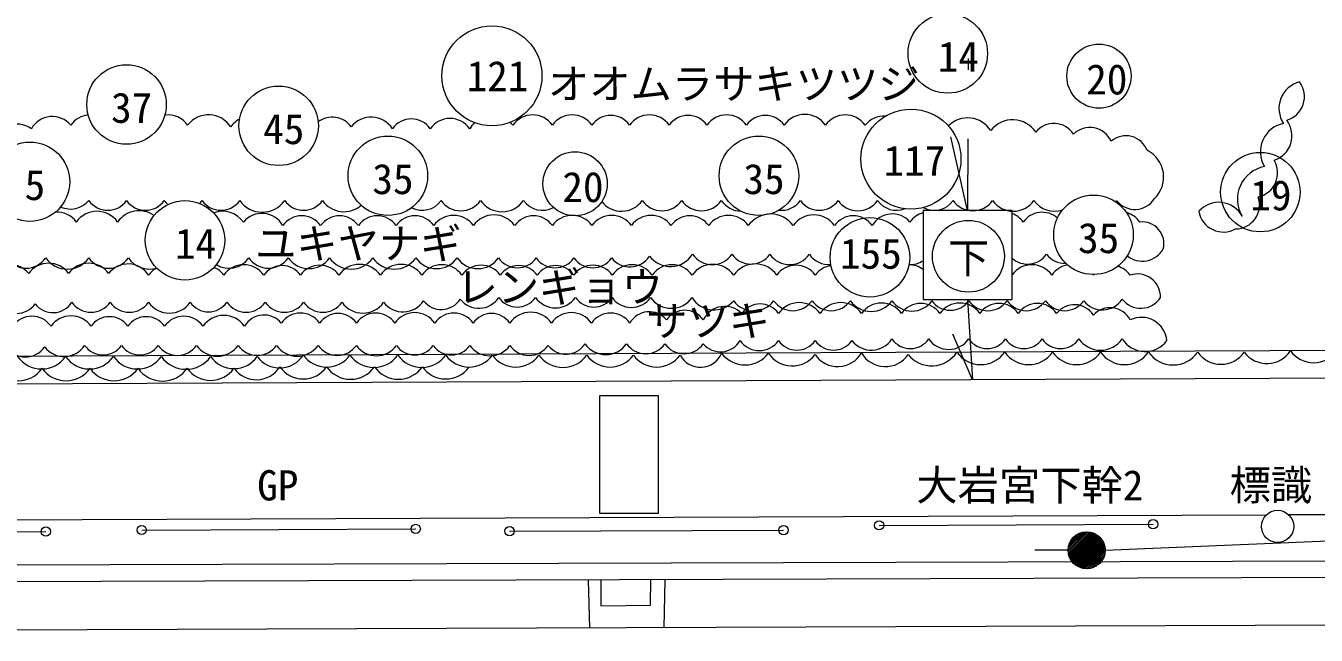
# Model space of a CAD drawing. Units: millimetres, scale not verified. Extents: x 0 to 420500, y 0 to 297000.
# Drawn here: x 73526 to 87585, y 37821 to 44468 of the extents above; entities that cross this region are included whole.
import ezdxf
from ezdxf.enums import TextEntityAlignment as Align

# ---------------------------------------------------------------- set-up
doc = ezdxf.new("R2010")
doc.units = ezdxf.units.MM
doc.header["$LTSCALE"] = 500
doc.linetypes.add('DASHED', pattern=[7.5, 6, -1.5])
doc.linetypes.add('DASHED_DOUBLE_DOTTED', pattern=[11, 6, -1.5, 0.25, -1.5, 0.25, -1.5])
for name, color, linetype, lineweight in [('0-1公園内現況', 7, 'Continuous', 13), ('0-4樹木', 3, 'Continuous', 13), ('0-5樹木番号(名称)', 3, 'Continuous', 13), ('0-C系統図(下水)', 5, 'DASHED_DOUBLE_DOTTED', 13), ('0-E公園外(道路など)', 7, 'Continuous', 13)]:
    doc.layers.add(name, color=color, linetype=linetype, lineweight=lineweight)
doc.styles.add('ＭＳ ゴシック', font='')
doc.styles.get('ＭＳ ゴシック').set_extended_font_data('MS Gothic')

msp = doc.modelspace()

# ---------------------------------------------------------------- linework, layer by layer
at = {"layer": '0-1公園内現況'}
for p, q in [((173703, 41306.1), (70352.2, 40846.6)), ((179139.7, 41030.2), (49838.8, 40455.5))]:
    msp.add_line(p, q, dxfattribs=at)
msp.add_lwpolyline([(84272.5, 42452.2), (83302.4, 42452.2), (83302.4, 41482.1), (84272.5, 41482.1)], close=True, dxfattribs=at)
msp.add_circle((83795.7, 41953.6), 391.6, dxfattribs=at)
for centre, radius, start, end in [((87047.5, 41089.4), 305.4, 216.40362, 327.26399), ((87558.2, 41102), 309.8, 215, 325), ((73697.6, 41043.1), 318.6, 215, 325), ((74219.7, 41043.1), 318.6, 215, 325), ((74741.7, 41043.1), 318.6, 215, 325), ((75271, 41048.2), 327.5, 215, 325), ((75793.1, 41038.1), 309.8, 215, 325), ((76292.6, 41041.6), 305.4, 216.40362, 327.26399), ((76803.3, 41054.1), 309.8, 215, 325), ((77318.1, 41059.2), 318.6, 215, 325), ((77840.1, 41059.2), 318.6, 215, 325), ((78354.9, 41054.1), 309.8, 215, 325), ((78862.5, 41054.1), 309.8, 215, 325), ((79377.3, 41059.2), 318.6, 215, 325), ((79892.1, 41054.1), 309.8, 215, 325), ((80399.6, 41054.1), 309.8, 215, 325), ((80875.9, 40995), 252.1, 208.06161, 336.48385), ((81361.3, 41086.7), 318.8, 217.09958, 323.40981), ((81876.1, 41067.2), 309.9, 213.36375, 323.36375), ((82371.5, 41046.4), 296.3, 213.63379, 330.67499), ((82890.8, 41050.9), 300.8, 209.8416, 325.89176), ((83395.3, 41085.5), 326.4, 218.50766, 327.1017), ((83930.4, 41090.9), 318.6, 215, 325), ((84452.5, 41090.9), 318.6, 215, 325), ((84974.5, 41090.9), 318.6, 215, 325), ((85496.6, 41090.9), 318.6, 215, 325), ((86025.9, 41096), 327.5, 215, 325), ((86547.9, 41085.9), 309.8, 215, 325), ((73443.1, 40914.4), 318.6, 215, 325), ((73965.1, 40914.4), 318.6, 215, 325), ((74487.2, 40914.4), 318.6, 215, 325), ((75016.5, 40919.5), 327.5, 215, 325), ((75538.5, 40909.3), 309.8, 215, 325), ((76038.1, 40912.8), 305.4, 216.40362, 327.26399), ((76548.7, 40925.4), 309.8, 215, 325), ((77063.5, 40930.5), 318.6, 215, 325), ((77585.6, 40930.5), 318.6, 215, 325), ((78102, 40928.4), 312.9, 215.2899, 323.9544)]:
    msp.add_arc(centre, radius, start, end, dxfattribs=at)
at = {"layer": '0-4樹木'}
for centre, radius in [((83570.7, 44165.6), 433.2), ((78604.4, 43922.3), 544.9), ((85218.2, 43918.6), 349.8), ((74623.5, 43608.9), 433.2), ((76280.7, 43377.1), 433.2), ((83169.9, 43014), 544.9), ((73570.4, 42766.8), 433.2), ((77470.5, 42831.9), 433.2), ((81513.3, 42831.9), 433.2), ((79510.3, 42744.6), 349.8), ((86976.2, 42653.6), 433.2), ((85158.7, 42188.1), 433.2), ((75259.8, 42127.6), 433.2), ((82722.8, 41942.1), 433.2)]:
    msp.add_circle(centre, radius, dxfattribs=at)
for centre, radius, start, end in [((87475.5, 43567.1), 296.1, 103.95383, 213.95383), ((87188.2, 43694.3), 268.9, 286.55756, 36.55756), ((73815, 43213.5), 264, 40.19192, 150.19192), ((74231.9, 43233), 262.9, 95.72423, 145), ((75073.7, 43233), 262.9, 35, 97.12127), ((75517.1, 43209.6), 287, 32.61504, 142.61504), ((75993.8, 43199.8), 286.8, 119.24961, 145), ((76864.9, 43220.3), 250.9, 35, 127.6129), ((77288.8, 43196.8), 275.1, 32.51185, 142.51185), ((77726.3, 43200.8), 250.9, 35, 145), ((78147.2, 43193.9), 262.9, 35, 145), ((79047.7, 43233), 262.9, 35, 145), ((79478.4, 43233), 262.9, 35, 145), ((79899.3, 43239.9), 250.9, 35, 145), ((80320.2, 43233), 262.9, 35, 145), ((80741.1, 43239.9), 250.9, 35, 145), ((81161.9, 43233), 262.9, 35, 145), ((81582.8, 43239.9), 250.9, 35, 145), ((82013.5, 43226.2), 274.8, 35, 145), ((82454, 43233), 262.9, 35, 145), ((82880.7, 43206.6), 275.9, 87.80657, 140.03267), ((83788.1, 43163.6), 299, 32.71033, 134.80289), ((73425.4, 43115.6), 279.7, 54.97521, 164.97521), ((78611.1, 43199.8), 287.8, 132.75686, 149.76133), ((78611.1, 43199.8), 287.8, 39.76133, 48.31433), ((84277.5, 43144), 299, 32.71033, 142.71033), ((84727.8, 43151.8), 251.2, 32.2748, 142.2748), ((85118.3, 43102.9), 255.4, 24.22053, 134.22053), ((87290, 43093.6), 314, 101.02801, 211.02801), ((87042.7, 43267.7), 278.9, 287.24757, 37.24757), ((85512.8, 43021.7), 246.3, 20.96967, 130.96967), ((85597, 42818.3), 326, 313.43083, 63.43083), ((87088, 42576.5), 361.5, 100.68602, 210.68602), ((86898.2, 42862.1), 266.5, 281.49254, 31.49254), ((86707.4, 42512.2), 259.5, 269.99554, 19.99554), ((74010.7, 42732.3), 264, 246.2055, 319.80769), ((74417.9, 42705.9), 250.9, 215, 325), ((74829, 42705.9), 250.9, 215, 325), ((75240.1, 42705.9), 250.9, 215, 228.31118), ((75240.1, 42705.9), 250.9, 315.5789, 325), ((75651.2, 42705.9), 250.9, 215, 325), ((76101.5, 42733.3), 298.7, 215, 325), ((76551.7, 42705.9), 250.9, 215, 325), ((76992.2, 42726.5), 286.8, 215, 311.02729), ((77843.8, 42705.9), 250.9, 242.46224, 325), ((78264.7, 42712.8), 262.9, 215, 325), ((78714.9, 42726.5), 286.8, 215, 325), ((79155.4, 42705.9), 250.9, 215, 298.5732), ((80016.7, 42719.6), 274.8, 218.1843, 325), ((80457.2, 42712.8), 262.9, 215, 325), ((80887.9, 42712.8), 262.9, 215, 325), ((81328.3, 42719.6), 274.8, 215, 267.96026), ((81759, 42705.9), 250.9, 263.31104, 325), ((82170.1, 42705.9), 250.9, 215, 325), ((82591, 42712.8), 262.9, 215, 325), ((83011.9, 42705.9), 250.9, 215, 291.8249), ((83423, 42705.9), 250.9, 241.40285, 325), ((83843.9, 42712.8), 262.9, 215, 325), ((84284.4, 42719.6), 274.8, 215, 325), ((84734.6, 42719.6), 274.8, 215, 288.18275), ((85184.9, 42719.6), 274.8, 321.37879, 325), ((85608.7, 42715.7), 251.2, 217.72517, 327.72517), ((86523.7, 42253.5), 288.8, 28.66262, 138.66262), ((73869.8, 42183.2), 250.9, 35, 95.30994), ((74300.5, 42169.5), 274.8, 35, 145), ((74760.5, 42162.7), 286.8, 55.61503, 145), ((75670.8, 42169.5), 274.8, 35, 110.78473), ((76097.6, 42156.8), 264, 29.80774, 139.80774), ((76532.2, 42144.1), 250.9, 35, 145), ((76943.3, 42144.1), 250.9, 35, 145), ((77354.4, 42144.1), 250.9, 35, 145), ((77765.5, 42144.1), 250.9, 35, 145), ((78186.3, 42137.3), 262.9, 35, 145), ((78626.8, 42130.4), 274.8, 35, 145), ((79057.5, 42144.1), 250.9, 35, 145), ((79478.4, 42137.3), 262.9, 35, 145), ((79909.1, 42137.3), 262.9, 35, 145), ((80339.7, 42137.3), 262.9, 35, 145), ((80760.6, 42144.1), 250.9, 35, 145), ((81181.5, 42137.3), 262.9, 35, 145), ((81641.6, 42116.7), 298.7, 35, 145), ((82111.4, 42130.4), 274.8, 35, 145), ((82542.1, 42144.1), 250.9, 35, 145), ((82966.9, 42163.7), 252.1, 40.43806, 150.43806), ((83364.3, 42183.2), 250.9, 104.2781, 145), ((84186.5, 42183.2), 250.9, 35, 69.95134), ((84597.6, 42183.2), 250.9, 47.99699, 145), ((85449.1, 42176.4), 262.9, 35, 74.82689), ((85689, 42091.3), 237.1, 345.92697, 95.92697), ((86574.2, 42488.7), 271, 189.45003, 299.45003), ((73527.2, 42086.6), 262.9, 215, 325), ((73977.4, 42100.3), 286.8, 215, 325), ((74427.7, 42086.6), 262.9, 215, 325), ((74878, 42100.3), 286.8, 215, 284.88086), ((75739.3, 42086.6), 262.9, 238.56215, 325), ((76170, 42086.6), 262.9, 215, 325), ((76610.5, 42093.5), 274.8, 215, 325), ((77070.5, 42100.3), 286.8, 215, 325), ((77540.3, 42100.3), 286.8, 215, 325), ((78000.4, 42093.5), 274.8, 215, 325), ((78450.6, 42093.5), 274.8, 215, 325), ((78881.3, 42079.8), 250.9, 215, 325), ((79292.4, 42079.8), 250.9, 215, 325), ((79703.5, 42079.8), 250.9, 215, 325), ((80107.8, 42089.5), 251.2, 217.7252, 327.7252), ((80548.2, 42129.7), 287, 217.38496, 327.38496), ((81005.3, 42125.7), 262.9, 215, 325), ((81426.2, 42118.9), 250.9, 215, 325), ((81847.1, 42125.7), 262.9, 215, 325), ((82277.8, 42125.7), 262.9, 215, 274.14459), ((83158.7, 42125.7), 262.9, 267.8101, 303.12736), ((84441, 42118.9), 250.9, 227.82676, 325), ((84845.2, 42128.7), 251.2, 217.72517, 272.58156), ((85689.9, 42164.9), 264, 231.55982, 330.19192), ((73362.9, 41616.3), 244.8, 37.48817, 147.48817), ((73774.8, 41612.8), 265.8, 35, 145), ((74210.2, 41612.8), 265.8, 35, 145), ((74639.6, 41604.1), 266, 32.71068, 142.71068), ((75072.4, 41601.5), 255.2, 118.75989, 145), ((75481.7, 41607.6), 244.5, 35, 67.04658), ((75899.7, 41595.4), 265.8, 35, 145), ((76317.8, 41607.6), 244.5, 35, 145), ((76727.1, 41601.5), 255.2, 35, 145), ((77162.5, 41589.3), 276.4, 35, 145), ((77615.4, 41589.3), 276.4, 35, 145), ((78059.5, 41595.4), 265.8, 35, 145), ((78486.3, 41601.5), 255.2, 35, 145), ((78895.6, 41607.6), 244.5, 35, 145), ((79296.2, 41607.6), 244.5, 35, 145), ((79705.5, 41601.5), 255.2, 35, 145), ((80132.2, 41595.4), 265.8, 35, 145), ((80567.7, 41595.4), 265.8, 35, 145), ((81011.8, 41589.3), 276.4, 35, 145), ((81473.4, 41583.2), 287.1, 35, 145), ((81917.6, 41601.5), 255.2, 35, 145), ((82326.9, 41607.6), 244.5, 96.45202, 145), ((83145.5, 41595.4), 265.8, 53.82347, 89.39224), ((84486.7, 41595.4), 265.8, 35, 143.68292), ((84930.8, 41589.3), 276.4, 101.50111, 145), ((85357.5, 41607.6), 244.5, 35, 74.86427), ((85638, 41510.1), 250.9, 358.62778, 108.62778), ((84930.8, 41589.3), 276.4, 35, 36.82166), ((85357.5, 41607.6), 244.5, 142.94798, 145), ((78053.4, 41618.2), 244.8, 217.48859, 327.48859), ((78462.8, 41641.7), 255.4, 217.38461, 327.38461), ((78878.2, 41644.3), 244.5, 215, 325), ((79296.2, 41656.5), 265.8, 215, 325), ((79714.2, 41644.3), 244.5, 215, 325), ((80123.5, 41650.4), 255.2, 215, 325), ((80559, 41662.6), 276.4, 215, 325), ((81024, 41645.2), 277.2, 210.60336, 320.60336), ((85255.7, 41624.3), 255.4, 217.38502, 327.38502), ((85673.7, 41641.7), 255.4, 217.38461, 327.38461), ((73426.4, 41574.7), 244.5, 215, 325), ((73820.9, 41583.4), 244.8, 217.48817, 327.48817), ((74236.4, 41598.2), 255.2, 215, 325), ((74654.4, 41598.2), 255.2, 215, 325), ((75089.8, 41610.4), 276.4, 215, 325), ((75516.6, 41592.1), 244.5, 215, 325), ((75925.9, 41598.2), 255.2, 215, 325), ((76343.9, 41598.2), 255.2, 215, 325), ((76518.1, 41079.2), 255.2, 35, 145), ((76761.9, 41598.2), 255.2, 215, 325), ((77197.4, 41610.4), 276.4, 215, 325), ((77336.7, 41079.2), 255.2, 35, 145), ((77635.4, 41613), 266, 217.28971, 327.28971), ((77763.4, 41073.1), 265.8, 35, 145), ((78190.2, 41079.2), 255.2, 35, 145), ((79026.2, 41067), 276.4, 35, 145), ((79470.4, 41073.1), 265.8, 35, 145), ((79897.1, 41079.2), 255.2, 35, 145), ((80318.6, 41102.7), 245.4, 39.96741, 149.96741), ((80707, 41120.1), 244.5, 35, 145), ((81140.7, 41148.8), 258.7, 44.4583, 154.4583), ((81456, 41621.7), 265.8, 215, 325), ((81525.7, 41189.7), 244.5, 35, 145), ((81882.7, 41615.6), 255.2, 215, 325), ((81952.4, 41171.4), 276.4, 35, 145), ((82300.7, 41615.6), 255.2, 215, 325), ((82405.3, 41171.4), 276.4, 35, 145), ((82736.2, 41627.8), 276.4, 215, 325), ((82849.4, 41177.5), 265.8, 35, 145), ((83180.3, 41621.7), 265.8, 215, 325), ((83276.1, 41183.6), 255.2, 35, 145), ((83598.4, 41609.5), 244.5, 215, 325), ((83702.9, 41177.5), 265.8, 35, 145), ((84007.7, 41615.6), 255.2, 215, 325), ((84129.6, 41183.6), 255.2, 35, 145), ((84425.7, 41615.6), 255.2, 215, 325), ((84547.6, 41183.6), 255.2, 35, 145), ((84843.7, 41615.6), 255.2, 215, 325), ((84950.8, 41181), 244.8, 32.51141, 142.51141), ((85339.3, 41146.2), 246.6, 27.57185, 137.57185), ((73591.9, 41044.3), 255.2, 35, 145), ((74018.6, 41038.3), 265.8, 35, 145), ((74436.7, 41050.4), 244.5, 35, 145), ((74837.3, 41050.4), 244.5, 35, 145), ((75246.6, 41044.4), 255.2, 35, 145), ((75682, 41032.2), 276.4, 35, 145), ((76121, 41067.9), 245.4, 39.96783, 149.96783), ((76927.4, 41085.3), 244.5, 35, 145), ((78599.5, 41085.3), 244.5, 35, 145), ((85678.9, 41006.9), 280.9, 5.53516, 115.53516), ((73522.2, 41110.7), 255.2, 215, 325), ((73942.9, 41125.5), 266, 217.28973, 327.28973), ((74367, 41122), 244.5, 215, 325), ((74767.6, 41122), 244.5, 215, 325), ((75176.9, 41128.1), 255.2, 215, 325), ((75612.4, 41140.3), 276.4, 215, 325), ((76047.8, 41128.1), 255.2, 215, 325), ((76483.2, 41140.3), 276.4, 215, 325), ((76918.7, 41128.1), 255.2, 215, 325), ((77345.4, 41134.2), 265.8, 215, 325), ((77763.4, 41122), 244.5, 215, 325), ((78164, 41122), 244.5, 215, 325), ((78582.1, 41134.2), 265.8, 215, 325), ((79008.8, 41128.1), 255.2, 215, 325), ((79412, 41130.7), 244.8, 217.48859, 327.48859), ((79844.8, 41157.7), 276.4, 215, 325), ((80280.3, 41145.5), 255.2, 215, 325), ((80698.3, 41145.5), 255.2, 215, 325), ((81095.4, 41156.9), 245.4, 219.96741, 329.96741), ((81516.9, 41180.4), 255.2, 215, 325), ((81926.3, 41174.3), 244.5, 215, 325), ((82326.9, 41174.3), 244.5, 215, 325), ((82738.8, 41195.2), 266, 217.28971, 327.28971), ((83162.9, 41191.7), 244.5, 215, 325), ((83580.9, 41203.9), 265.8, 215, 325), ((83999, 41191.7), 244.5, 215, 325), ((84399.6, 41191.7), 244.5, 215, 325), ((84800.2, 41191.7), 244.5, 215, 325), ((85235.6, 41216.1), 287.1, 215, 325), ((85720.7, 41213.5), 297.9, 212.95539, 322.95539)]:
    msp.add_arc(centre, radius, start, end, dxfattribs=at)
at = {"layer": '0-C系統図(下水)'}
for p, q in [((83807.7, 48736.3), (83787.4, 42452.2)), ((83787.4, 42452.2), (83605.8, 43256.8)), ((83787.4, 41482.1), (83838.7, 40606.6)), ((83838.7, 40606.6), (83625.7, 41105.1))]:
    msp.add_line(p, q, dxfattribs=at)
at = {"layer": '0-E公園外(道路など)'}
for p, q in [((87283.2, 39136.4), (207096.7, 39633.2)), ((61625.8, 39030), (87044.2, 39135.4)), ((70758.6, 38938.8), (73743.9, 38951)), ((74788.8, 38967.8), (77774.1, 38980)), ((78796.4, 38955), (81781.8, 38967.2)), ((82822.5, 39019.1), (85807.8, 39031.3)), ((84882.3, 38748.9), (85081.7, 38948.2)), ((84883.3, 38732.2), (85098.1, 38947)), ((84884.3, 38768.5), (85062, 38946.3)), ((84884.7, 38715.8), (85114.2, 38945.4)), ((176170.9, 38903.8), (50831, 38513.1)), ((84886.8, 38788.6), (85041.9, 38943.8)), ((84888, 38701.4), (85129.2, 38942.7)), ((84891.5, 38687.3), (85142.7, 38938.5)), ((84894.5, 38814), (85016.5, 38936.1)), ((84896.2, 38674.3), (85156.3, 38934.4)), ((84901.5, 38662), (85168.5, 38929)), ((84907.1, 38649.9), (85180, 38922.8)), ((84909.8, 38847.1), (84983.4, 38920.7)), ((84914.1, 38639.2), (85191.5, 38916.6)), ((84921, 38628.4), (85201.9, 38909.3)), ((84934.1, 38623.9), (85211.6, 38901.4)), ((84951.8, 38623.9), (85221.3, 38893.4)), ((84969.6, 38624), (85230.2, 38884.6)), ((84987.3, 38624), (85238.1, 38874.9)), ((85005, 38624.1), (85246.1, 38865.2)), ((85022.8, 38624.1), (85253.5, 38854.8)), ((85040.5, 38624.2), (85259.6, 38843.3)), ((85058.2, 38624.3), (85265.8, 38831.8)), ((85076, 38624.3), (85271.3, 38819.6)), ((85093.7, 38624.4), (85275.4, 38806)), ((50833.8, 38329.7), (179247, 38760.6)), ((84882.1, 38746.8), (84519.5, 38746.8)), ((85111.4, 38624.4), (85279.5, 38792.5)), ((85129.2, 38624.5), (85282.3, 38777.6)), ((85146.9, 38624.5), (85283.9, 38761.5)), ((85164.6, 38624.6), (85285.2, 38745.1)), ((85182.4, 38624.6), (85283.6, 38725.9)), ((85200.1, 38624.7), (85280.3, 38704.9)), ((85217.8, 38624.8), (85274.2, 38681.1)), ((84928.8, 38618.6), (84934.1, 38623.9)), ((84937.3, 38609.4), (84951.8, 38623.9)), ((84945.8, 38600.2), (84969.6, 38624)), ((84955.4, 38592.1), (84987.3, 38624)), ((84965.5, 38584.5), (85005, 38624.1)), ((84975.6, 38577), (85022.8, 38624.1)), ((84987, 38570.7), (85040.5, 38624.2)), ((84998.8, 38564.8), (85058.2, 38624.3)), ((85010.7, 38559), (85076, 38624.3)), ((85024.3, 38555), (85093.7, 38624.4)), ((85038.1, 38551.1), (85111.4, 38624.4)), ((85052.7, 38548), (85129.2, 38624.5)), ((85069, 38546.6), (85146.9, 38624.5)), ((85085.4, 38545.3), (85164.6, 38624.6)), ((85104.9, 38547.2), (85182.4, 38624.6)), ((85125.3, 38549.9), (85200.1, 38624.7)), ((85150.1, 38557), (85217.8, 38624.8)), ((85182.5, 38571.7), (85235.6, 38624.8)), ((85235.6, 38624.8), (85259.5, 38648.7)), ((79652.9, 38426.4), (79667.5, 37899.1)), ((79792.2, 38426.9), (79792.3, 38141)), ((80331.7, 38148.4), (80335.3, 38428.7)), ((80489.5, 38429.2), (80478.4, 37901.9)), ((56503, 37820.6), (179036.6, 38256)), ((79792.3, 38141), (80331.7, 38148.4))]:
    msp.add_line(p, q, dxfattribs=at)
at = {"layer": '0-E公園外(道路など)', "linetype": 'DASHED'}
msp.add_line((85285.3, 38746.8), (87714, 38851.4), dxfattribs=at)
at = {"layer": '0-E公園外(道路など)'}
msp.add_lwpolyline([(79777, 39153.3), (80420.7, 39153.3), (80420.7, 40433.3), (79777, 40433.3)], close=True, dxfattribs=at)
for centre, radius in [((87164.2, 39007.3), 175.6), ((73743.9, 38951), 50.3), ((74788.8, 38967.8), 50.3), ((77774.1, 38980), 50.3), ((78796.4, 38955), 50.3), ((81781.8, 38967.2), 50.3), ((82822.5, 39019.1), 50.3), ((85083.7, 38746.8), 201.6), ((85807.8, 39031.3), 50.3)]:
    msp.add_circle(centre, radius, dxfattribs=at)

# ---------------------------------------------------------------- texts
at = {"layer": '0-1公園内現況', "style": 'ＭＳ ゴシック'}
msp.add_text('下', height=329.9, dxfattribs=at).set_placement((83798.5, 41935.7), align=Align.MIDDLE_CENTER)
at = {"layer": '0-5樹木番号(名称)', "style": 'ＭＳ ゴシック'}
for s, p in [('14', (83686.2, 44130.6)), ('121', (78664.6, 43918.9)), ('オオムラサキツツジ', (81239, 43833.9)), ('20', (85303.7, 43883.6)), ('37', (74679, 43574)), ('45', (76336.2, 43342.1)), ('117', (83207.1, 42996.4)), ('5', (73624.9, 42731.8)), ('35', (77525.9, 42796.9)), ('35', (81568.8, 42796.9)), ('20', (79595.8, 42709.7)), ('19', (87091.7, 42618.6)), ('14', (75375.2, 42092.6)), ('ユキヤナギ', (77148, 42091.9)), ('35', (85214.2, 42153.1)), ('155', (82733, 41982.6)), ('レンギョウ', (79343.6, 41618.3)), ('サツキ', (80959.5, 41247.7))]:
    msp.add_text(s, height=329.9, dxfattribs=at).set_placement(p, align=Align.MIDDLE_CENTER)
at = {"layer": '0-E公園外(道路など)', "style": 'ＭＳ ゴシック'}
for s, p in [('大岩宮下幹2', (84465.4, 39456.6)), ('標識', (87091.4, 39458.5)), ('GP', (76271, 39455.7))]:
    msp.add_text(s, height=329.9, dxfattribs=at).set_placement(p, align=Align.MIDDLE_CENTER)

doc.saveas('drawing.dxf')
